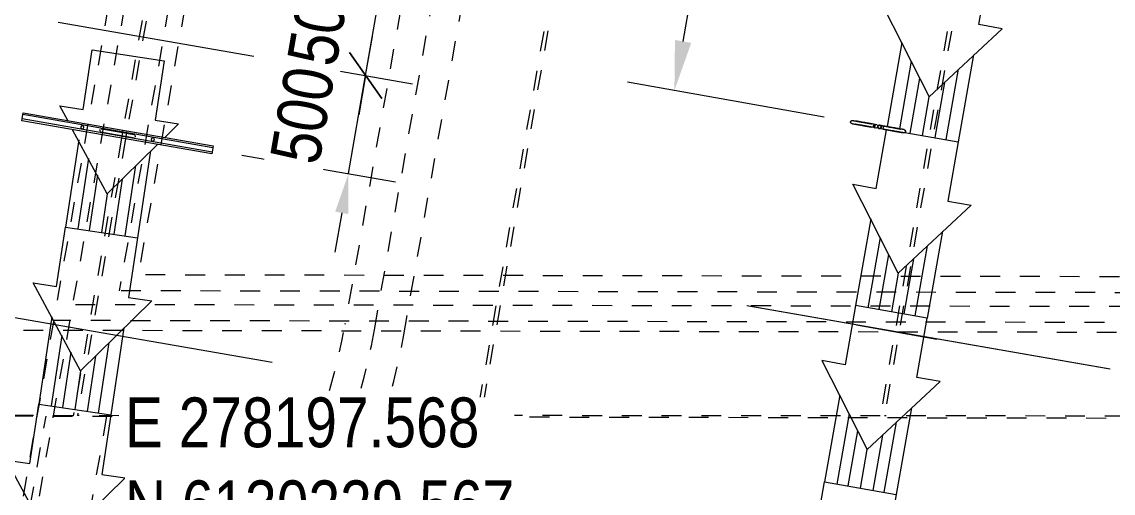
# Model space of a CAD drawing. Header units: metres. Extents: x 2 to 65, y 3 to 557.
# Drawn here: x 22.52 to 28.01, y 508.79 to 511.16 of the extents above; entities that cross this region are included whole.
import ezdxf

# ---------------------------------------------------------------- set-up
doc = ezdxf.new("R2010")
doc.units = ezdxf.units.M
doc.linetypes.add('Dash - Tight', pattern=[0.0045, 0.003, -0.0015])
doc.linetypes.add('JacobsDash', pattern=[0.0045, 0.003, -0.0015])
doc.layers.get('Defpoints').update_dxf_attribs({"color": 41})
for name, color, linetype, lineweight in [('A-ANNO-DIMS', 7, 'Continuous', 9), ('A-DETL', 7, 'Continuous', 13), ('A-GENM', 7, 'Continuous', 35), ('G-ANNO-DIMS', 7, 'Continuous', 9), ('S-BEAM', 7, 'Continuous', 50), ('S-BEAM-HDLN', 7, 'JacobsDash', 18)]:
    doc.layers.add(name, color=color, linetype=linetype, lineweight=lineweight)
doc.styles.add('Arial Narrow_5', font='ARIALN.TTF', dxfattribs={"height": 0.25})
doc.dimstyles.new('Dimension_Standard_O__mm__1', dxfattribs={"dimscale": 0.3048, "dimtxt": 0.255858, "dimasz": 0.82021, "dimexe": 0.787402, "dimexo": 0.492126, "dimgap": 0.492126, "dimtad": 1, "dimdec": 0, "dimlfac": 1000, "dimzin": 0, "dimdsep": 46, "dimtxsty": 'Arial Narrow_5', "dimsah": 1, "dimcen": 0.09, "dimaunit": 1, "dimadec": 4, "dimazin": 0, "dimtfac": 1, "dimtdec": 4, "dimtix": 1, "dimtmove": 0, "dimatfit": 3, "dimfxl": 1, "dimtvp": 1, "dimtfill": 1, "dimtolj": 1, "dimtzin": 0, "dimlwd": 18, "dimlwe": 18, "dimarcsym": 2})
doc.dimstyles.new('Dimension_Standard_O__mm__3', dxfattribs={"dimscale": 0.3048, "dimtxt": 0.255858, "dimasz": 0.656168, "dimexe": 0.787402, "dimexo": 0.492126, "dimgap": 0.492126, "dimtad": 1, "dimdec": 0, "dimlfac": 1000, "dimzin": 0, "dimdsep": 46, "dimtxsty": 'Arial Narrow_5', "dimblk2": 'OBLIQUE', "dimsah": 1, "dimcen": 0.09, "dimaunit": 1, "dimadec": 4, "dimazin": 0, "dimtfac": 1, "dimtdec": 4, "dimtix": 1, "dimtmove": 0, "dimatfit": 3, "dimfxl": 1, "dimtvp": 1, "dimtfill": 1, "dimtolj": 1, "dimtzin": 0, "dimlwd": 18, "dimlwe": 18, "dimarcsym": 2})
doc.dimstyles.new('Dimension_Standard_O__mm__4', dxfattribs={"dimscale": 0.3048, "dimtxt": 0.255858, "dimasz": 0.656168, "dimexe": 0.787402, "dimexo": 0.492126, "dimgap": 0.492126, "dimtad": 1, "dimdec": 0, "dimlfac": 1000, "dimzin": 0, "dimdsep": 46, "dimtxsty": 'Arial Narrow_5', "dimblk1": 'OBLIQUE', "dimsah": 1, "dimcen": 0.09, "dimaunit": 1, "dimadec": 4, "dimazin": 0, "dimtfac": 1, "dimtdec": 4, "dimtix": 1, "dimtmove": 0, "dimatfit": 3, "dimfxl": 1, "dimtvp": 1, "dimtfill": 1, "dimtolj": 1, "dimtzin": 0, "dimlwd": 18, "dimlwe": 18, "dimarcsym": 2})

# ---------------------------------------------------------------- blocks, each defined once
blk = doc.blocks.new('T2DPAA-T2D-C3S-SD-M2D-100010_250_dwg-40816791-DRG-2873251 - SERVICE SUPPORT GENERAL ARRANGEMENT PLAN')
at = {"color": 252, "lineweight": 18, "true_color": 0x888888}
for p, q in [((37.9282, -601.8381), (38.1945, -601.5869)), ((38.1527, -601.6294), (37.7125, -601.678)), ((37.2582, -601.7282), (36.8179, -601.7769)), ((38.0758, -601.7015), (37.7194, -601.7409)), ((37.1813, -601.8004), (36.8249, -601.8398)), ((38.0051, -601.7659), (37.7256, -601.7968)), ((37.1106, -601.8648), (36.8311, -601.8957)), ((38.019, -601.8917), (37.7395, -601.9226)), ((38.1021, -601.9391), (37.7457, -601.9785)), ((37.1245, -601.9906), (36.845, -602.0215)), ((38.1929, -601.9928), (37.7527, -602.0414)), ((37.2075, -602.038), (36.8511, -602.0774)), ((37.2984, -602.0916), (36.8581, -602.1403)), ((39.6901, -605.5057), (39.2615, -605.5425)), ((38.7934, -605.5826), (38.352, -605.6204)), ((39.6114, -605.576), (39.2668, -605.6055)), ((38.7147, -605.6529), (38.3574, -605.6835)), ((39.5392, -605.6386), (39.259, -605.6627)), ((37.8966, -605.6595), (37.4553, -605.6973)), ((37.818, -605.7297), (37.4607, -605.7604)), ((38.6424, -605.7155), (38.3622, -605.7395)), ((37.7457, -605.7924), (37.4655, -605.8164)), ((39.55, -605.7647), (39.2698, -605.7887)), ((39.6318, -605.8142), (39.2746, -605.8448)), ((38.6533, -605.8416), (38.3731, -605.8656)), ((39.7213, -605.87), (39.28, -605.9078)), ((37.7565, -605.9185), (37.4763, -605.9425)), ((38.7351, -605.891), (38.3779, -605.9217)), ((37.8384, -605.9679), (37.4811, -605.9985)), ((38.8246, -605.9469), (38.3833, -605.9847)), ((37.9279, -606.0237), (37.4866, -606.0616))]:
    blk.add_line(p, q, dxfattribs=at)
at = {"color": 252, "lineweight": 18, "true_color": 0x888888, "flags": 128}
for points in [[(38.2325, -601.551), (38.2933, -601.4936), (38.3065, -601.6124), (38.607, -601.5792), (38.6471, -601.9425), (38.3466, -601.9758), (38.3598, -602.0946), (38.2757, -602.0446)], [(37.0337, -601.937), (37.3988, -601.5924), (37.4119, -601.7112), (37.7124, -601.678), (37.7526, -602.0414), (37.4521, -602.0746), (37.4652, -602.1934), (37.0337, -601.937), (36.838, -601.9586)], [(36.1391, -602.0358), (36.5042, -601.6913), (36.5174, -601.8101), (36.8179, -601.7769), (36.858, -602.1403), (36.5575, -602.1735), (36.5707, -602.2923), (36.1391, -602.0358), (35.9435, -602.0575)], [(38.2319, -602.0186), (37.9282, -601.8381), (37.7326, -601.8597)], [(39.2644, -605.7257), (39.4605, -605.7089), (39.8856, -605.9759), (39.8754, -605.8568), (40.1766, -605.831), (40.1454, -605.4667), (39.8442, -605.4925), (39.834, -605.3734), (39.4605, -605.7089)], [(38.5638, -605.7858), (38.9372, -605.4503), (38.9475, -605.5694), (39.246, -605.5438)], [(37.4709, -605.8795), (37.6671, -605.8626), (38.0922, -606.1296), (38.082, -606.0105), (38.3832, -605.9847), (38.352, -605.6205), (38.0507, -605.6463), (38.0405, -605.5272), (37.6671, -605.8626)], [(36.7704, -605.9395), (37.1438, -605.6041), (37.154, -605.7232), (37.4553, -605.6973), (37.4865, -606.0616), (37.1853, -606.0874), (37.1955, -606.2065), (36.7704, -605.9395), (36.5742, -605.9563)], [(39.2566, -605.6358), (39.2799, -605.9078), (38.9787, -605.9337), (38.9889, -606.0527), (38.5638, -605.7858), (38.3677, -605.8026)]]:
    blk.add_lwpolyline(points, dxfattribs=at)
blk = doc.blocks.new('T2DPAA-T2D-PWC-SD-M2D-100001_ProposedDrainage_rvt-1-DRG-2873251 - SERVICE SUPPORT GENERAL ARRANGEMENT PLAN')
at = {"color": 252, "lineweight": 18, "true_color": 0x888888, "rotation": 75.11694444444437}
blk.add_blockref('T2DPAA-T2D-C3S-SD-M2D-100010_250_dwg-40816791-DRG-2873251 - SERVICE SUPPORT GENERAL ARRANGEMENT PLAN', (-1731.0833, 628.2185), dxfattribs=at)
blk = doc.blocks.new('T2DPAA-T2D-C3S-TF-XRF-100102_dwg-40805790-DRG-2873251 - SERVICE SUPPORT GENERAL ARRANGEMENT PLAN')
at = {"color": 1, "linetype": 'Dash - Tight', "lineweight": 18, "true_color": 0xff0000}
for p, q in [((54.4164, -667.872), (21.5296, -670.6685)), ((21.5423, -670.818), (46.5951, -668.6876)), ((21.555, -670.9675), (40.9625, -669.3172))]:
    blk.add_line(p, q, dxfattribs=at)
for radius, start in [(3, 249.2733), (3.15, 251.2044), (3.3, 252.9229)]:
    blk.add_arc((21.2754, -667.6793), radius, start, 274.8605, dxfattribs=at)
blk = doc.blocks.new('T2DPAA-T2D-PWC-TF-M2D-100101_TrafficSigDesign_rvt-1-DRG-2873251 - SERVICE SUPPORT GENERAL ARRANGEMENT PLAN')
at = {"color": 1, "linetype": 'Dash - Tight', "lineweight": 18, "true_color": 0xff0000, "rotation": 75.11694444444437}
blk.add_blockref('T2DPAA-T2D-C3S-TF-XRF-100102_dwg-40805790-DRG-2873251 - SERVICE SUPPORT GENERAL ARRANGEMENT PLAN', (-1792.1969, 661.0881), dxfattribs=at)
blk = doc.blocks.new('06_SFR_GCT_Girder_SuperT_BR08Edge_CS - Super T - 1815-6266581-DRG-2873251 - SERVICE SUPPORT GENERAL ARRANGEMENT PLAN')
at = {"layer": 'S-BEAM', "color": 252, "linetype": 'JacobsDash', "lineweight": 9, "true_color": 0x888888}
for p, q in [((-1131.6419, 544.6076), (-1137.8142, 509.179)), ((-1129.6329, 544.6054), (-1135.8051, 509.1769)), ((-1135.8051, 509.1769), (-1137.8142, 509.179))]:
    blk.add_line(p, q, dxfattribs=at)
blk = doc.blocks.new('11_GEN_BR08_Utilities_Support - 11_GEN_8x100 COMMS-8989073-DRG-2873251 - SERVICE SUPPORT GENERAL ARRANGEMENT PLAN')
at = {"layer": 'A-GENM', "lineweight": 9}
for p, q in [((-0.485, 0.011), (-0.485, 0.0205)), ((-0.485, 0.0205), (0.485, 0.0205)), ((-0.485, -0.011), (-0.485, 0.011)), ((0.485, 0.011), (-0.485, 0.011)), ((0.485, 0.0205), (0.485, 0.011)), ((0.485, 0.011), (0.485, -0.011)), ((-0.485, -0.0205), (-0.485, -0.011)), ((0.485, -0.011), (-0.485, -0.011)), ((0.485, -0.0205), (-0.485, -0.0205)), ((0.485, -0.011), (0.485, -0.0205))]:
    blk.add_line(p, q, dxfattribs=at)
at = {"layer": 'A-GENM', "lineweight": 9, "flags": 128}
for points in [[(0.083, 0.008), (0.0829, 0.008), (0.0827, 0.008), (0.0824, 0.008), (0.0819, 0.008), (0.0813, 0.008), (0.0806, 0.008), (0.0798, 0.008), (0.0788, 0.008), (0.0777, 0.008), (0.0764, 0.008), (0.0751, 0.008), (0.0736, 0.008), (0.072, 0.008), (0.0703, 0.008), (0.0685, 0.008), (0.0666, 0.008), (0.0645, 0.008), (0.0624, 0.008), (0.0602, 0.008), (0.0578, 0.008), (0.0554, 0.008), (0.0529, 0.008), (0.0503, 0.008), (0.0476, 0.008), (0.0448, 0.008), (0.042, 0.008), (0.0391, 0.008), (0.0362, 0.008), (0.0331, 0.008), (0.0301, 0.008), (0.027, 0.008), (0.0238, 0.008), (0.0206, 0.008), (0.0174, 0.008), (0.0141, 0.008), (0.0108, 0.008), (0.0075, 0.008), (0.0042, 0.008), (0.0009, 0.008), (-0.0024, 0.008), (-0.0057, 0.008), (-0.009, 0.008), (-0.0123, 0.008), (-0.0156, 0.008), (-0.0189, 0.008), (-0.0221, 0.008), (-0.0253, 0.008), (-0.0284, 0.008), (-0.0315, 0.008), (-0.0345, 0.008), (-0.0375, 0.008), (-0.0405, 0.008), (-0.0433, 0.008), (-0.0461, 0.008), (-0.0488, 0.008), (-0.0515, 0.008), (-0.0541, 0.008), (-0.0565, 0.008), (-0.0589, 0.008), (-0.0612, 0.008), (-0.0634, 0.008), (-0.0655, 0.008), (-0.0675, 0.008), (-0.0694, 0.008), (-0.0711, 0.008), (-0.0728, 0.008), (-0.0743, 0.008), (-0.0757, 0.008), (-0.077, 0.008), (-0.0782, 0.008), (-0.0793, 0.008), (-0.0802, 0.008), (-0.081, 0.008), (-0.0816, 0.008), (-0.0822, 0.008), (-0.0826, 0.008), (-0.0828, 0.008), (-0.083, 0.008), (-0.083, 0.008)], [(-0.083, -0.008), (-0.0829, -0.008), (-0.0827, -0.008), (-0.0824, -0.008), (-0.0819, -0.008), (-0.0813, -0.008), (-0.0806, -0.008), (-0.0798, -0.008), (-0.0788, -0.008), (-0.0777, -0.008), (-0.0764, -0.008), (-0.0751, -0.008), (-0.0736, -0.008), (-0.072, -0.008), (-0.0703, -0.008), (-0.0685, -0.008), (-0.0666, -0.008), (-0.0645, -0.008), (-0.0624, -0.008), (-0.0602, -0.008), (-0.0578, -0.008), (-0.0554, -0.008), (-0.0529, -0.008), (-0.0503, -0.008), (-0.0476, -0.008), (-0.0448, -0.008), (-0.042, -0.008), (-0.0391, -0.008), (-0.0362, -0.008), (-0.0331, -0.008), (-0.0301, -0.008), (-0.027, -0.008), (-0.0238, -0.008), (-0.0206, -0.008), (-0.0174, -0.008), (-0.0141, -0.008), (-0.0108, -0.008), (-0.0075, -0.008), (-0.0042, -0.008), (-0.0009, -0.008), (0.0024, -0.008), (0.0057, -0.008), (0.009, -0.008), (0.0123, -0.008), (0.0156, -0.008), (0.0189, -0.008), (0.0221, -0.008), (0.0253, -0.008), (0.0284, -0.008), (0.0315, -0.008), (0.0345, -0.008), (0.0375, -0.008), (0.0405, -0.008), (0.0433, -0.008), (0.0461, -0.008), (0.0488, -0.008), (0.0515, -0.008), (0.0541, -0.008), (0.0565, -0.008), (0.0589, -0.008), (0.0612, -0.008), (0.0634, -0.008), (0.0655, -0.008), (0.0675, -0.008), (0.0694, -0.008), (0.0711, -0.008), (0.0728, -0.008), (0.0743, -0.008), (0.0757, -0.008), (0.077, -0.008), (0.0782, -0.008), (0.0793, -0.008), (0.0802, -0.008), (0.081, -0.008), (0.0816, -0.008), (0.0822, -0.008), (0.0826, -0.008), (0.0828, -0.008), (0.083, -0.008), (0.083, -0.008)]]:
    blk.add_lwpolyline(points, dxfattribs=at)
at = {"layer": 'A-GENM', "lineweight": 9}
for centre, start, end in [((-0.18, 0), 90, 270), ((-0.18, 0), 270, 90), ((-0.083, 0), 150, 180), ((-0.083, 0), 180, 210), ((-0.083, 0), 80.3881, 120), ((0.083, 0), 60, 105), ((0.083, 0), 0, 30), ((0.083, 0), 330, 0), ((0.18, 0), 90, 270), ((0.18, 0), 270, 90), ((-0.083, 0), 225, 285), ((0.083, 0), 260.3881, 300)]:
    blk.add_arc(centre, 0.008, start, end, dxfattribs=at)
blk = doc.blocks.new('11_GEN_BR08_Hanger for drainage_Support - 11_GEN_drainage support-9375452-DRG-2873251 - SERVICE SUPPORT GENERAL ARRANGEMENT PLAN')
at = {"layer": 'A-GENM', "linetype": 'JacobsDash', "lineweight": 9}
for p, q in [((-0.0243, 0.0079), (-0.0243, -0.0083)), ((-0.0147, 0.0079), (-0.0243, 0.0079)), ((-0.0147, 0.0079), (-0.0009, 0.0079)), ((-0.0086, -0.0074), (-0.0086, 0.0069)), ((-0.0086, 0.0069), (-0.004, 0.0069)), ((0.0009, 0.0079), (0.0194, 0.0079)), ((0.004, 0.0069), (0.0087, 0.0069)), ((0.0087, 0.0069), (0.0087, -0.0074)), ((0.0194, 0.0079), (0.0194, -0.0083)), ((-0.0243, -0.0083), (-0.0147, -0.0083)), ((0.0194, -0.0083), (-0.0147, -0.0083)), ((-0.003, -0.0074), (-0.0086, -0.0074)), ((-0.0025, -0.0074), (-0.0027, -0.0074)), ((0.0027, -0.0074), (0.0025, -0.0074)), ((0.0087, -0.0074), (0.003, -0.0074))]:
    blk.add_line(p, q, dxfattribs=at)
at = {"layer": 'A-GENM', "linetype": 'JacobsDash', "lineweight": 9, "flags": 128}
for points in [[(-0.1472, -0.0048), (-0.1472, -0.0044), (-0.1472, -0.0041), (-0.1472, -0.0038), (-0.1471, -0.0035), (-0.1471, -0.0032), (-0.147, -0.0028), (-0.1469, -0.0025), (-0.1469, -0.0022), (-0.1468, -0.0019), (-0.1467, -0.0016), (-0.1465, -0.0013), (-0.1464, -0.001), (-0.1463, -0.0007), (-0.1461, -0.0005), (-0.1459, -0.0002), (-0.1458, 0.0001), (-0.1456, 0.0003), (-0.1454, 0.0006), (-0.1452, 0.0008), (-0.1449, 0.0011), (-0.1447, 0.0013), (-0.1445, 0.0015), (-0.1442, 0.0017), (-0.144, 0.0019), (-0.1437, 0.0021), (-0.1435, 0.0023), (-0.1432, 0.0024), (-0.1429, 0.0026), (-0.1426, 0.0027), (-0.1423, 0.0029), (-0.142, 0.003), (-0.1417, 0.0031), (-0.1414, 0.0032), (-0.1411, 0.0033), (-0.1408, 0.0033), (-0.1405, 0.0034), (-0.1402, 0.0034), (-0.1399, 0.0035), (-0.1395, 0.0035), (-0.1394, 0.0035)], [(-0.1394, 0.0035), (-0.1393, 0.0035), (-0.139, 0.0035), (-0.1385, 0.0035), (-0.1378, 0.0036), (-0.1368, 0.0036), (-0.1357, 0.0036), (-0.1343, 0.0037), (-0.1328, 0.0037), (-0.131, 0.0038), (-0.129, 0.0038), (-0.1269, 0.0039), (-0.1246, 0.004), (-0.122, 0.0041), (-0.1193, 0.0041), (-0.1164, 0.0042), (-0.1134, 0.0043), (-0.1101, 0.0044), (-0.1067, 0.0046), (-0.1032, 0.0047), (-0.0995, 0.0048), (-0.0956, 0.0049), (-0.0916, 0.005), (-0.0875, 0.0052), (-0.0832, 0.0053), (-0.0789, 0.0055), (-0.0744, 0.0056), (-0.0698, 0.0057), (-0.0651, 0.0059), (-0.0603, 0.0061), (-0.0554, 0.0062), (-0.0504, 0.0064), (-0.0454, 0.0065), (-0.0403, 0.0067), (-0.0352, 0.0069), (-0.03, 0.007), (-0.0248, 0.0072)], [(-0.024, 0.0072), (-0.0279, 0.0071), (-0.033, 0.0069), (-0.0382, 0.0068), (-0.0433, 0.0066), (-0.0483, 0.0064), (-0.0533, 0.0063), (-0.0582, 0.0061), (-0.0631, 0.006), (-0.0678, 0.0058), (-0.0724, 0.0057), (-0.077, 0.0055), (-0.0814, 0.0054), (-0.0857, 0.0052), (-0.0899, 0.0051), (-0.094, 0.005), (-0.0979, 0.0048), (-0.1016, 0.0047), (-0.1053, 0.0046), (-0.1087, 0.0045), (-0.112, 0.0044), (-0.1152, 0.0043), (-0.1181, 0.0042), (-0.1209, 0.0041), (-0.1235, 0.004), (-0.1259, 0.0039), (-0.1282, 0.0039), (-0.1302, 0.0038), (-0.132, 0.0037), (-0.1337, 0.0037), (-0.1351, 0.0036), (-0.1364, 0.0036), (-0.1374, 0.0036), (-0.1382, 0.0035), (-0.1388, 0.0035), (-0.1392, 0.0035), (-0.1394, 0.0035), (-0.1394, 0.0035)], [(0.0077, 0.0083), (0.0126, 0.0084), (0.0178, 0.0086), (0.0229, 0.0087), (0.028, 0.0089), (0.0331, 0.0091), (0.0381, 0.0092), (0.043, 0.0094), (0.0478, 0.0095), (0.0525, 0.0097), (0.0572, 0.0099), (0.0617, 0.01), (0.0661, 0.0101), (0.0704, 0.0103), (0.0746, 0.0104), (0.0787, 0.0105), (0.0826, 0.0107), (0.0864, 0.0108), (0.09, 0.0109), (0.0935, 0.011), (0.0968, 0.0111), (0.0999, 0.0112), (0.1029, 0.0113), (0.1056, 0.0114), (0.1082, 0.0115), (0.1107, 0.0116), (0.1129, 0.0117), (0.1149, 0.0117), (0.1168, 0.0118), (0.1184, 0.0118), (0.1199, 0.0119), (0.1211, 0.0119), (0.1221, 0.0119), (0.1229, 0.012), (0.1236, 0.012), (0.124, 0.012), (0.1242, 0.012), (0.1242, 0.012)], [(0.0879, 0.0108), (0.0842, 0.0107), (0.0803, 0.0106), (0.0763, 0.0105), (0.0722, 0.0103), (0.068, 0.0102), (0.0636, 0.0101), (0.0591, 0.0099), (0.0545, 0.0098), (0.0498, 0.0096), (0.045, 0.0095), (0.0401, 0.0093), (0.0352, 0.0091), (0.0302, 0.009), (0.0251, 0.0088), (0.0199, 0.0086), (0.0148, 0.0085), (0.0096, 0.0083), (0.0077, 0.0083)], [(0.1242, 0.012), (0.1241, 0.012), (0.1238, 0.012), (0.1232, 0.012), (0.1225, 0.012), (0.1216, 0.0119), (0.1204, 0.0119), (0.119, 0.0118), (0.1175, 0.0118), (0.1157, 0.0117), (0.1138, 0.0117), (0.1116, 0.0116), (0.1093, 0.0115), (0.1068, 0.0115), (0.104, 0.0114), (0.1012, 0.0113), (0.0981, 0.0112), (0.0949, 0.0111), (0.0915, 0.011), (0.0879, 0.0108)], [(0.1242, 0.012), (0.1245, 0.012), (0.1248, 0.012), (0.1251, 0.012), (0.1255, 0.012), (0.1258, 0.0119), (0.1261, 0.0118), (0.1264, 0.0118), (0.1267, 0.0117), (0.127, 0.0116), (0.1273, 0.0115), (0.1276, 0.0114), (0.1279, 0.0112), (0.1282, 0.0111), (0.1285, 0.0109), (0.1287, 0.0108), (0.129, 0.0106), (0.1293, 0.0104), (0.1295, 0.0102), (0.1298, 0.01), (0.13, 0.0098), (0.1302, 0.0095), (0.1304, 0.0093), (0.1306, 0.0091), (0.1308, 0.0088), (0.131, 0.0086), (0.1312, 0.0083), (0.1314, 0.008), (0.1315, 0.0077), (0.1317, 0.0074), (0.1318, 0.0072), (0.1319, 0.0069), (0.132, 0.0066), (0.1321, 0.0063), (0.1322, 0.0059), (0.1323, 0.0056), (0.1323, 0.0053), (0.1324, 0.005), (0.1324, 0.0047), (0.1324, 0.0044), (0.1324, 0.0043)], [(0.1324, 0.0043), (0.1324, 0.004), (0.1324, 0.0036), (0.1324, 0.0033), (0.1324, 0.003), (0.1323, 0.0027), (0.1323, 0.0024), (0.1322, 0.0021), (0.1321, 0.0017), (0.132, 0.0014), (0.1319, 0.0011), (0.1318, 0.0008), (0.1316, 0.0006), (0.1315, 0.0003), (0.1313, 0), (0.1312, -0.0003), (0.131, -0.0005), (0.1308, -0.0008), (0.1306, -0.0011), (0.1304, -0.0013), (0.1302, -0.0015), (0.13, -0.0018), (0.1297, -0.002), (0.1295, -0.0022), (0.1292, -0.0024), (0.129, -0.0026), (0.1287, -0.0027), (0.1284, -0.0029), (0.1282, -0.0031), (0.1279, -0.0032), (0.1276, -0.0033), (0.1273, -0.0035), (0.127, -0.0036), (0.1267, -0.0037), (0.1264, -0.0037), (0.126, -0.0038), (0.1257, -0.0039), (0.1254, -0.0039), (0.1251, -0.004), (0.1248, -0.004), (0.1247, -0.004)], [(-0.1389, -0.0125), (-0.1393, -0.0125), (-0.1396, -0.0125), (-0.1399, -0.0125), (-0.1402, -0.0124), (-0.1405, -0.0124), (-0.1408, -0.0123), (-0.1412, -0.0123), (-0.1415, -0.0122), (-0.1418, -0.0121), (-0.1421, -0.012), (-0.1424, -0.0118), (-0.1427, -0.0117), (-0.1429, -0.0116), (-0.1432, -0.0114), (-0.1435, -0.0112), (-0.1438, -0.0111), (-0.144, -0.0109), (-0.1443, -0.0107), (-0.1445, -0.0105), (-0.1447, -0.0103), (-0.145, -0.01), (-0.1452, -0.0098), (-0.1454, -0.0095), (-0.1456, -0.0093), (-0.1458, -0.009), (-0.146, -0.0088), (-0.1461, -0.0085), (-0.1463, -0.0082), (-0.1464, -0.0079), (-0.1466, -0.0076), (-0.1467, -0.0073), (-0.1468, -0.007), (-0.1469, -0.0067), (-0.147, -0.0064), (-0.147, -0.0061), (-0.1471, -0.0058), (-0.1471, -0.0055), (-0.1472, -0.0052), (-0.1472, -0.0048), (-0.1472, -0.0048)], [(-0.1389, -0.0125), (-0.1388, -0.0125), (-0.1385, -0.0125), (-0.138, -0.0125), (-0.1372, -0.0124), (-0.1363, -0.0124), (-0.1352, -0.0124), (-0.1338, -0.0123), (-0.1322, -0.0123), (-0.1305, -0.0122), (-0.1285, -0.0122), (-0.1264, -0.0121), (-0.124, -0.012), (-0.1215, -0.0119), (-0.1188, -0.0118), (-0.1159, -0.0117), (-0.1128, -0.0116), (-0.1096, -0.0115), (-0.1062, -0.0114), (-0.1027, -0.0113), (-0.099, -0.0112), (-0.0951, -0.0111), (-0.0911, -0.0109), (-0.087, -0.0108), (-0.0827, -0.0107), (-0.0783, -0.0105), (-0.0738, -0.0104), (-0.0692, -0.0102), (-0.0645, -0.0101), (-0.0598, -0.0099), (-0.0549, -0.0098), (-0.0499, -0.0096), (-0.0449, -0.0095), (-0.0398, -0.0093), (-0.0347, -0.0091), (-0.0295, -0.009), (-0.0243, -0.0088), (-0.0225, -0.0087)], [(-0.0225, -0.0087), (-0.0273, -0.0089), (-0.0325, -0.0091), (-0.0377, -0.0092), (-0.0428, -0.0094), (-0.0478, -0.0095), (-0.0528, -0.0097), (-0.0577, -0.0099), (-0.0625, -0.01), (-0.0673, -0.0102), (-0.0719, -0.0103), (-0.0765, -0.0105), (-0.0809, -0.0106), (-0.0852, -0.0108), (-0.0894, -0.0109), (-0.0934, -0.011), (-0.0974, -0.0111), (-0.1011, -0.0113), (-0.1047, -0.0114), (-0.1082, -0.0115), (-0.1115, -0.0116), (-0.1146, -0.0117), (-0.1176, -0.0118), (-0.1204, -0.0119), (-0.123, -0.012), (-0.1254, -0.0121), (-0.1276, -0.0121), (-0.1297, -0.0122), (-0.1315, -0.0123), (-0.1332, -0.0123), (-0.1346, -0.0124), (-0.1358, -0.0124), (-0.1369, -0.0124), (-0.1377, -0.0125), (-0.1383, -0.0125), (-0.1387, -0.0125), (-0.1389, -0.0125), (-0.1389, -0.0125)], [(0.0194, -0.0074), (0.0234, -0.0072), (0.0285, -0.0071), (0.0336, -0.0069), (0.0386, -0.0068), (0.0435, -0.0066), (0.0483, -0.0064), (0.053, -0.0063), (0.0577, -0.0061), (0.0622, -0.006), (0.0667, -0.0059), (0.071, -0.0057), (0.0751, -0.0056), (0.0792, -0.0054), (0.0831, -0.0053), (0.0869, -0.0052), (0.0905, -0.0051), (0.094, -0.005), (0.0973, -0.0049), (0.1004, -0.0048), (0.1034, -0.0047), (0.1062, -0.0046), (0.1088, -0.0045), (0.1112, -0.0044), (0.1134, -0.0043), (0.1154, -0.0043), (0.1173, -0.0042), (0.1189, -0.0042), (0.1204, -0.0041), (0.1216, -0.0041), (0.1226, -0.004), (0.1235, -0.004), (0.1241, -0.004), (0.1245, -0.004), (0.1247, -0.004), (0.1247, -0.004)], [(0.1247, -0.004), (0.1246, -0.004), (0.1243, -0.004), (0.1237, -0.004), (0.123, -0.004), (0.1221, -0.0041), (0.1209, -0.0041), (0.1196, -0.0041), (0.118, -0.0042), (0.1162, -0.0042), (0.1143, -0.0043), (0.1121, -0.0044), (0.1098, -0.0045), (0.1073, -0.0045), (0.1046, -0.0046), (0.1017, -0.0047), (0.0986, -0.0048), (0.0954, -0.0049), (0.092, -0.005), (0.0884, -0.0051), (0.0847, -0.0053), (0.0809, -0.0054), (0.0769, -0.0055), (0.0727, -0.0057), (0.0685, -0.0058), (0.0641, -0.0059), (0.0596, -0.0061), (0.055, -0.0062), (0.0503, -0.0064), (0.0455, -0.0065), (0.0406, -0.0067), (0.0357, -0.0069), (0.0307, -0.007), (0.0256, -0.0072), (0.0205, -0.0073)]]:
    blk.add_lwpolyline(points, dxfattribs=at)
at = {"layer": 'A-GENM', "linetype": 'JacobsDash', "lineweight": 9}
for centre, start, end in [((-0.0224, -0.0007), 106.8501, 181.8501), ((-0.0224, -0.0007), 141.9806, 143.1352), ((0, 0), 90, 270), ((0, 0), 270, 90), ((0.0076, 0.0002), 76.8501, 103.2861), ((-0.0224, -0.0007), 181.8501, 286.8501), ((-0.0224, -0.0007), 203.0152, 205.765), ((-0.0224, -0.0007), 215.6793, 216.1847), ((0.0076, 0.0002), 241.8501, 252.7952)]:
    blk.add_arc(centre, 0.008, start, end, dxfattribs=at)
for points, knots in [([(-0.0304, -0.0003), (-0.0303, 0.0001), (-0.0303, 0.0006), (-0.0301, 0.0012), (-0.03, 0.0016), (-0.03, 0.0016)], [-0.97582168, -0.97582168, -0.97582168, -0.97582168, -0.94444444, -0.91666667, -0.9103535, -0.9103535, -0.9103535, -0.9103535]), ([(-0.0273, 0.0056), (-0.0271, 0.0057), (-0.0268, 0.0059), (-0.0266, 0.0061), (-0.0265, 0.0061)], [-0.72222222, -0.72222222, -0.72222222, -0.72222222, -0.69444444, -0.68448556, -0.68448556, -0.68448556, -0.68448556]), ([(-0.0285, -0.0058), (-0.0286, -0.0057), (-0.0288, -0.0055), (-0.0289, -0.0053), (-0.029, -0.0053)], [-0.18728717, -0.18728717, -0.18728717, -0.18728717, -0.16666667, -0.16024192, -0.16024192, -0.16024192, -0.16024192]), ([(-0.0261, -0.0078), (-0.0261, -0.0078), (-0.0264, -0.0076), (-0.0266, -0.0075), (-0.0268, -0.0074)], [-0.31551816, -0.31551816, -0.31551816, -0.31551816, -0.30555556, -0.27777778, -0.27777778, -0.27777778, -0.27777778]), ([(-0.0243, -0.0085), (-0.0244, -0.0085), (-0.0245, -0.0084), (-0.0246, -0.0084), (-0.0246, -0.0084)], [-0.39530861, -0.39530861, -0.39530861, -0.39530861, -0.38888889, -0.38232105, -0.38232105, -0.38232105, -0.38232105])]:
    blk.add_open_spline(points, degree=3, knots=knots, dxfattribs=at)
for points in [[(-0.0251, 0.0068), (-0.0251, 0.0068), (-0.025, 0.0068), (-0.025, 0.0068)], [(0.0061, 0.0081), (0.0062, 0.0081), (0.0063, 0.0081), (0.0064, 0.0081)], [(-0.0208, -0.0086), (-0.0209, -0.0086), (-0.021, -0.0086), (-0.0211, -0.0086)]]:
    blk.add_open_spline(points, degree=3, dxfattribs=at)
blk = doc.blocks.new('06_SFR_GCT_Girder_SuperT_BR08Edge_CS - Super T - 1815-6267083-DRG-2873251 - SERVICE SUPPORT GENERAL ARRANGEMENT PLAN')
at = {"layer": 'S-BEAM', "color": 252, "linetype": 'JacobsDash', "lineweight": 9, "true_color": 0x888888}
for p in [(-1129.6121, 544.6059), (-1133.7753, 509.1754)]:
    blk.add_line(p, (-1135.7843, 509.1776), dxfattribs=at)
blk = doc.blocks.new('06_SFR_GCT_Girder_SuperT_BR08Edge_CS - Super T - 1815-6266069-DRG-2873251 - SERVICE SUPPORT GENERAL ARRANGEMENT PLAN')
at = {"layer": 'S-BEAM', "color": 252, "linetype": 'JacobsDash', "lineweight": 9, "true_color": 0x888888}
for p, q in [((-1131.6632, 544.6046), (-1137.8353, 509.1765)), ((-1139.4304, 511.5547), (-1139.595, 510.6099)), ((-1139.6021, 510.5695), (-1139.8444, 509.1787)), ((-1137.8353, 509.1765), (-1139.8444, 509.1787))]:
    blk.add_line(p, q, dxfattribs=at)
at = {"layer": 'S-BEAM-HDLN', "color": 252, "lineweight": 9, "true_color": 0x888888}
blk.add_line((-1139.595, 510.6098), (-1139.6021, 510.5695), dxfattribs=at)
blk = doc.blocks.new('06_SFR_GCT_Girder_SuperT_BR08Edge_CS - Super T - 1815-6266048-DRG-2873251 - SERVICE SUPPORT GENERAL ARRANGEMENT PLAN')
at = {"layer": 'S-BEAM', "color": 252, "linetype": 'JacobsDash', "lineweight": 9, "true_color": 0x888888}
for p, q in [((-1139.4505, 511.5582), (-1139.6151, 510.6134)), ((-1139.6222, 510.573), (-1139.8651, 509.1784)), ((-1139.8651, 509.1784), (-1141.8843, 509.1805))]:
    blk.add_line(p, q, dxfattribs=at)
at = {"layer": 'S-BEAM-HDLN', "color": 252, "lineweight": 9, "true_color": 0x888888}
blk.add_line((-1139.6151, 510.6133), (-1139.6222, 510.573), dxfattribs=at)
blk = doc.blocks.new('_Oblique')
at = {"color": 0, "linetype": 'ByBlock', "lineweight": -2}
blk.add_line((-0.5, -0.5), (0.5, 0.5), dxfattribs=at)
blk = doc.blocks.new('DIMBLOCK25-DRG-2873251 - SERVICE SUPPORT GENERAL ARRANGEMENT PLAN')
at = {"layer": 'A-ANNO-DIMS', "color": 0, "lineweight": 18, "transparency": 16777216}
for p, q in [((24.2519, 510.8875), (24.2862, 511.0845)), ((23.8379, 510.9596), (24.4883, 510.8463)), ((24.166, 510.3949), (24.2519, 510.8875)), ((23.6296, 510.4884), (24.4025, 510.3537)), ((24.1317, 510.1979), (24.0974, 510.0008))]:
    blk.add_line(p, q, dxfattribs=at)
at = {"layer": 'A-ANNO-DIMS', "color": 0, "transparency": 16777216}
blk.add_solid([(24.0989, 510.2036), (24.1646, 510.1921), (24.166, 510.3949)], dxfattribs=at)
at = {"layer": 'Defpoints', "color": 0, "transparency": 16777216}
for p in [(23.6901, 510.9853), (24.2519, 510.8875), (23.4818, 510.5141)]:
    blk.add_point(p, dxfattribs=at)
at = {"layer": 'A-ANNO-DIMS', "color": 0, "lineweight": 18, "transparency": 16777216, "xscale": 0.2, "yscale": 0.2, "zscale": 0.2, "rotation": 260.1172754234582}
blk.add_blockref('_Oblique', (24.2519, 510.8875), dxfattribs=at)
at = {"layer": 'A-ANNO-DIMS', "color": 0, "lineweight": 18, "transparency": 16777216, "insert": (23.9354, 510.6888), "char_height": 0.25, "width": 0.570197, "attachment_point": 5, "rotation": 80.1173, "style": 'Arial Narrow_5', "bg_fill": 3, "box_fill_scale": 1.1, "bg_fill_color": 256, "bg_fill_true_color": 13158600, "bg_fill_transparency": 0}
blk.add_mtext('\\A1;500', dxfattribs=at)
blk = doc.blocks.new('DIMBLOCK26-DRG-2873251 - SERVICE SUPPORT GENERAL ARRANGEMENT PLAN')
at = {"layer": 'A-ANNO-DIMS', "color": 0, "lineweight": 18, "transparency": 16777216}
for p, q in [((24.372, 511.5771), (24.4063, 511.7741)), ((23.8074, 511.4724), (24.5741, 511.3389)), ((24.2519, 510.8875), (24.3377, 511.3801)), ((23.8379, 510.9596), (24.4883, 510.8463)), ((24.2519, 510.8875), (24.2175, 510.6904))]:
    blk.add_line(p, q, dxfattribs=at)
at = {"layer": 'A-ANNO-DIMS', "color": 0, "transparency": 16777216}
blk.add_solid([(24.3392, 511.5828), (24.4048, 511.5714), (24.3377, 511.3801)], dxfattribs=at)
at = {"layer": 'Defpoints', "color": 0, "transparency": 16777216}
for p in [(23.6596, 511.4982), (24.3377, 511.3801), (23.6901, 510.9853)]:
    blk.add_point(p, dxfattribs=at)
at = {"layer": 'A-ANNO-DIMS', "color": 0, "lineweight": 18, "transparency": 16777216, "xscale": 0.2, "yscale": 0.2, "zscale": 0.2, "rotation": 80.11727542352304}
blk.add_blockref('_Oblique', (24.2519, 510.8875), dxfattribs=at)
at = {"layer": 'A-ANNO-DIMS', "color": 0, "lineweight": 18, "transparency": 16777216, "insert": (24.0212, 511.1814), "char_height": 0.25, "width": 0.570197, "attachment_point": 5, "rotation": 80.1173, "style": 'Arial Narrow_5', "bg_fill": 3, "box_fill_scale": 1.1, "bg_fill_color": 256, "bg_fill_true_color": 13158600, "bg_fill_transparency": 0}
blk.add_mtext('\\A1;500', dxfattribs=at)
blk = doc.blocks.new('DIMBLOCK27-DRG-2873251 - SERVICE SUPPORT GENERAL ARRANGEMENT PLAN')
at = {"layer": 'A-ANNO-DIMS', "color": 0, "lineweight": 18, "transparency": 16777216}
for p, q in [((28.3406, 520.6969), (27.3507, 520.8729)), ((25.8494, 511.0595), (27.5432, 520.5848)), ((26.5593, 510.6794), (25.5693, 510.8554))]:
    blk.add_line(p, q, dxfattribs=at)
at = {"layer": 'A-ANNO-DIMS', "color": 0, "transparency": 16777216}
for points in [[(27.5022, 520.592), (27.5842, 520.5775), (27.587, 520.8309)], [(25.8084, 511.0668), (25.8904, 511.0522), (25.8056, 510.8134)]]:
    blk.add_solid(points, dxfattribs=at)
at = {"layer": 'Defpoints', "color": 0, "transparency": 16777216}
for p in [(27.587, 520.8309), (28.4883, 520.6706), (26.707, 510.6531)]:
    blk.add_point(p, dxfattribs=at)
at = {"layer": 'A-ANNO-DIMS', "color": 0, "lineweight": 18, "transparency": 16777216, "insert": (26.4213, 515.871), "char_height": 0.25, "width": 2.636553, "attachment_point": 5, "rotation": 79.9168, "style": 'Arial Narrow_5', "bg_fill": 3, "box_fill_scale": 1.1, "bg_fill_color": 256, "bg_fill_true_color": 13158600, "bg_fill_transparency": 0}
blk.add_mtext('\\A1;1500 MAX CTRS', dxfattribs=at)

msp = doc.modelspace()

# ---------------------------------------------------------------- linework, layer by layer
at = {"layer": 'A-DETL', "color": 1, "linetype": 'JacobsDash', "true_color": 0xff0000}
for p, q in [((26.9051, 533.8947), (22.2433, 507.1362)), ((26.9863, 533.8947), (22.3098, 507.0521)), ((24.7716, 519.9007), (23.0129, 509.806)), ((24.8528, 519.9007), (23.108, 509.8858)), ((49.0442, 509.8374), (23.108, 509.8858)), ((49.1216, 509.7572), (23.0129, 509.806)), ((49.292, 509.6869), (22.7775, 509.7364)), ((49.3694, 509.6068), (22.6824, 509.6566))]:
    msp.add_line(p, q, dxfattribs=at)
at = {"layer": 'A-DETL', "color": 7, "lineweight": 9, "true_color": 0xffffff}
for p, q in [((22.705, 511.157), (23.6901, 510.9853)), ((23.7817, 509.4453), (21.974, 509.7602)), ((27.9778, 509.4151), (26.1701, 509.73)), ((27.9979, 509.4116), (26.1902, 509.7265)), ((26.7221, 509.6342), (27.1259, 509.5631))]:
    msp.add_line(p, q, dxfattribs=at)
at = {"layer": 'S-BEAM', "color": 252, "linetype": 'JacobsDash', "lineweight": 9, "true_color": 0x888888}
for p, q in [((37.2301, 509.5794), (20.4793, 509.6107)), ((20.4774, 509.1807), (37.2293, 509.1494)), ((22.3935, 507.7371), (22.6442, 509.1767)), ((22.9487, 509.1761), (22.6979, 507.7366))]:
    msp.add_line(p, q, dxfattribs=at)

# ---------------------------------------------------------------- block references
at = {"lineweight": 5}
msp.add_blockref('T2DPAA-T2D-PWC-TF-M2D-100101_TrafficSigDesign_rvt-1-DRG-2873251 - SERVICE SUPPORT GENERAL ARRANGEMENT PLAN', (1162.6465, 0), dxfattribs=at)
at = {"color": 252, "lineweight": 5, "true_color": 0x888888}
msp.add_blockref('T2DPAA-T2D-PWC-SD-M2D-100001_ProposedDrainage_rvt-1-DRG-2873251 - SERVICE SUPPORT GENERAL ARRANGEMENT PLAN', (1162.6465, 0), dxfattribs=at)
at = {"layer": 'A-GENM', "lineweight": 9, "rotation": 350.1172754235024}
msp.add_blockref('11_GEN_BR08_Utilities_Support - 11_GEN_8x100 COMMS-8989073-DRG-2873251 - SERVICE SUPPORT GENERAL ARRANGEMENT PLAN', (23.004, 510.5973), dxfattribs=at)
at = {"layer": 'A-GENM', "linetype": 'JacobsDash', "lineweight": 9, "rotation": 348.0667065444195}
msp.add_blockref('11_GEN_BR08_Hanger for drainage_Support - 11_GEN_drainage support-9375452-DRG-2873251 - SERVICE SUPPORT GENERAL ARRANGEMENT PLAN', (26.8373, 510.6299), dxfattribs=at)
at = {"layer": 'S-BEAM', "color": 252, "linetype": 'JacobsDash', "lineweight": 9, "true_color": 0x888888}
msp.add_blockref('06_SFR_GCT_Girder_SuperT_BR08Edge_CS - Super T - 1815-6266581-DRG-2873251 - SERVICE SUPPORT GENERAL ARRANGEMENT PLAN', (1162.6465, 0), dxfattribs=at)
at = {"layer": 'S-BEAM-HDLN', "color": 252, "lineweight": 9, "true_color": 0x888888}
for name in ['06_SFR_GCT_Girder_SuperT_BR08Edge_CS - Super T - 1815-6266048-DRG-2873251 - SERVICE SUPPORT GENERAL ARRANGEMENT PLAN', '06_SFR_GCT_Girder_SuperT_BR08Edge_CS - Super T - 1815-6266069-DRG-2873251 - SERVICE SUPPORT GENERAL ARRANGEMENT PLAN', '06_SFR_GCT_Girder_SuperT_BR08Edge_CS - Super T - 1815-6267083-DRG-2873251 - SERVICE SUPPORT GENERAL ARRANGEMENT PLAN']:
    msp.add_blockref(name, (1162.6465, 0), dxfattribs=at)

# ---------------------------------------------------------------- next in the draw order: texts
at = {"layer": 'G-ANNO-DIMS', "lineweight": 18, "insert": (23.041, 509.2698), "char_height": 0.25, "attachment_point": 1, "style": 'Arial Narrow_5', "bg_fill": 3, "box_fill_scale": 1, "bg_fill_color": 256, "bg_fill_true_color": 13158600, "bg_fill_transparency": 0}
msp.add_mtext('E 278197.568\\PN 6130229.567', dxfattribs=at)

# ---------------------------------------------------------------- next in the draw order: dimensions: what is measured, and where the dimension line sits
at = {"layer": 'A-ANNO-DIMS', "lineweight": 18}
dim = msp.add_linear_dim(base=(27.587, 520.8309), p1=(26.707, 510.6531), p2=(28.4883, 520.6706), angle=79.9168, text='1500 MAX CTRS', dimstyle='Dimension_Standard_O__mm__1', override={"dimpost": '<>', "dimfxl": 10.174664}, dxfattribs=at)
dim.commit()
dim.dimension.update_dxf_attribs({"geometry": 'DIMBLOCK27-DRG-2873251 - SERVICE SUPPORT GENERAL ARRANGEMENT PLAN', "text_midpoint": (26.4213, 515.871)})
dim = msp.add_linear_dim(base=(24.2519, 510.8875), p1=(23.4818, 510.5141), p2=(23.6901, 510.9853), angle=80.1173, dimstyle='Dimension_Standard_O__mm__3', override={"dimpost": '<>', "dimfxl": 0.515229}, dxfattribs=at)
dim.commit()
dim.dimension.update_dxf_attribs({"geometry": 'DIMBLOCK25-DRG-2873251 - SERVICE SUPPORT GENERAL ARRANGEMENT PLAN', "text_midpoint": (23.9354, 510.6888)})

# ---------------------------------------------------------------- next in the draw order: dimensions: what is measured, and where the dimension line sits
dim = msp.add_linear_dim(base=(24.3377, 511.3801), p1=(23.6901, 510.9853), p2=(23.6596, 511.4982), angle=80.1173, dimstyle='Dimension_Standard_O__mm__4', override={"dimpost": '<>', "dimfxl": 0.513746}, dxfattribs=at)
dim.commit()
dim.dimension.update_dxf_attribs({"geometry": 'DIMBLOCK26-DRG-2873251 - SERVICE SUPPORT GENERAL ARRANGEMENT PLAN', "text_midpoint": (24.0212, 511.1814)})

doc.saveas('drawing.dxf')
